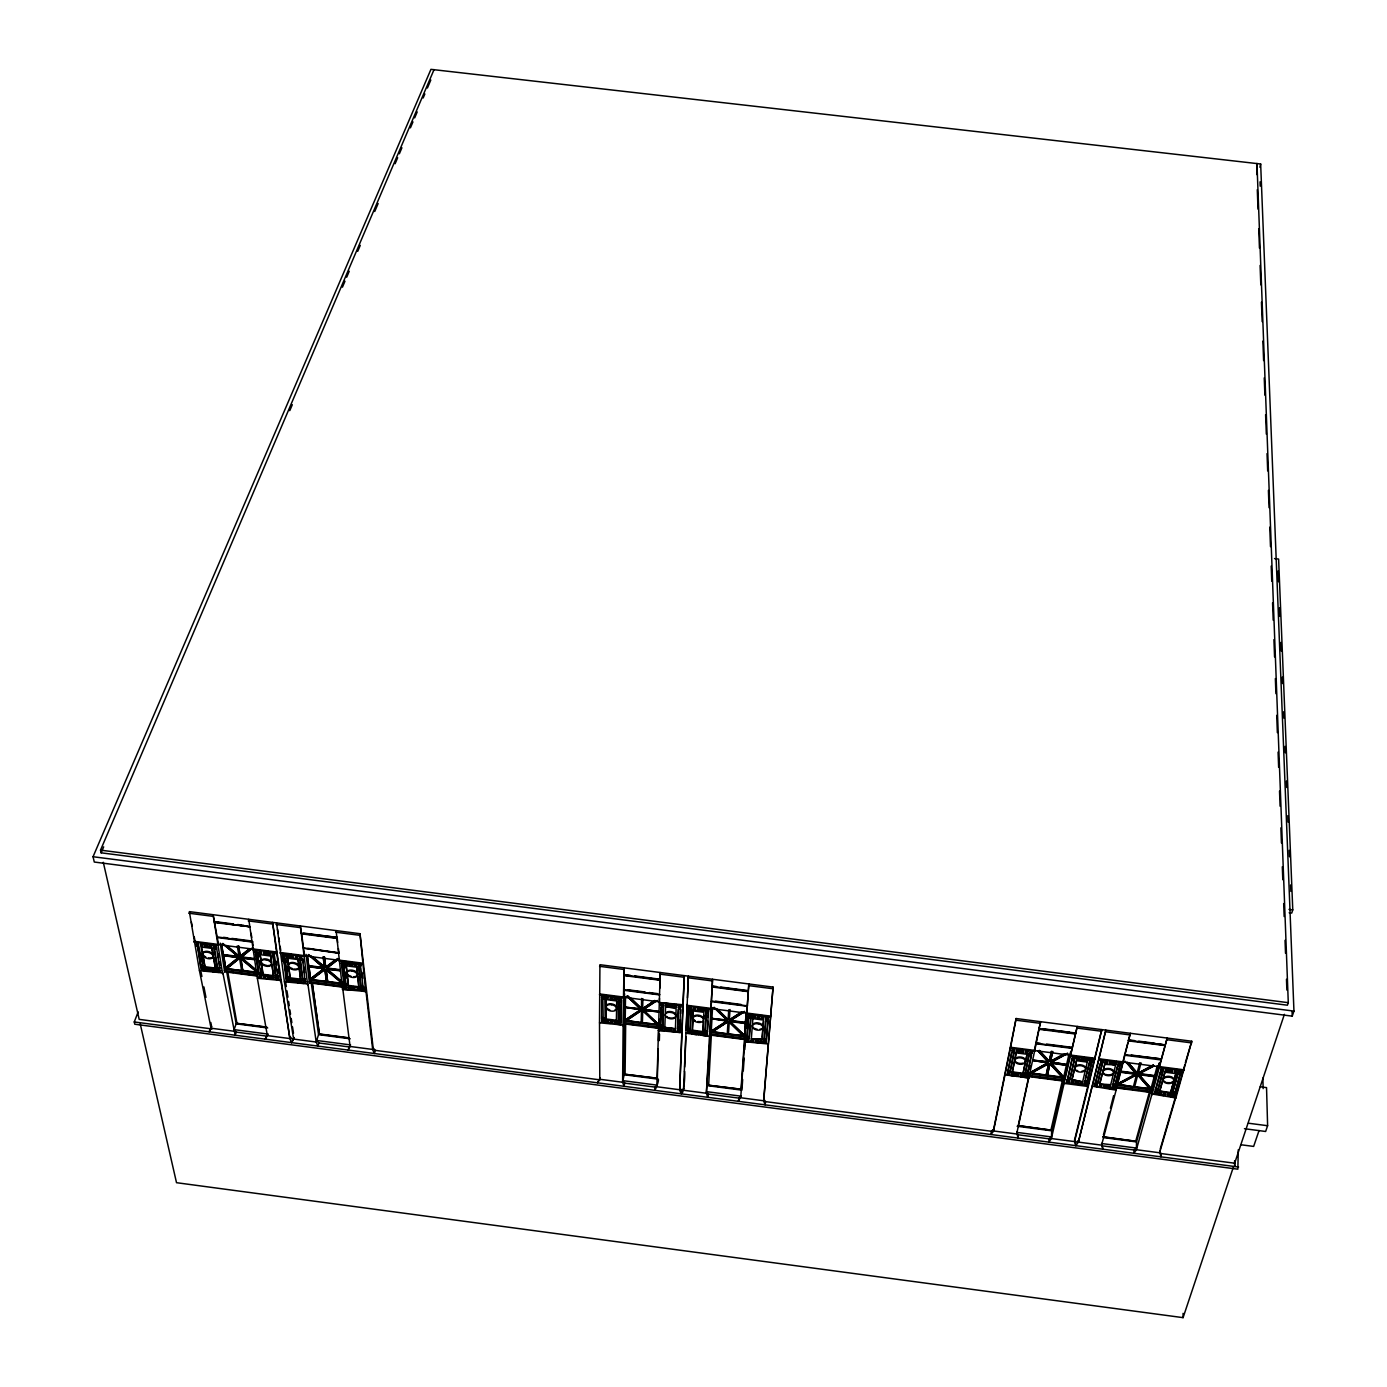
<?xml version="1.0" encoding="UTF-8"?>
<svg xmlns="http://www.w3.org/2000/svg" width="1387" height="1387" viewBox="0 0 1387 1387"><rect width="100%" height="100%" fill="white"/><g stroke="black" fill="none" stroke-linecap="round" stroke-linejoin="round"><path stroke-width="1.5" d="M603.813 1022.08L603.813 1020.78L601.663 1020.503L601.663 1021.803L603.813 1022.08L604.16 1020.468L602.01 1020.191L601.663 1021.803M601.663 1019.202L601.993 997.409L601.629 999.021L601.663 1019.202L603.813 1019.48L604.16 997.686M603.813 996.646L601.629 996.351L601.629 997.686L603.813 997.964L604.16 995.034M605.963 1021.057L608.113 1021.335L608.113 1022.635L605.963 1022.358L606.154 1008.488M605.998 998.259L605.998 996.924L608.165 997.201L608.165 998.536L605.998 998.259L606.344 996.646L608.512 996.924M606.154 1006.39L606.171 998.779M1101.607 1143.512L1102.89 1149.199L1101.607 1143.512L1136.404 1148.072L1133.872 1149.979L1134.029 1153.1L1136.386 1149.719L1151.99 1093.979L1175.899 1097.932L1191.762 1041.238L1016.116 1018.526L993.196 1131.515L765.589 1101.625L763.873 1099.163L773.062 987.093L599.93 964.711L599.513 1022.808L623.144 1025.062L622.607 1082.259L623.994 1086.108L624.809 1083.143L622.919 1080.664L657.143 1085.154L655.184 1087.131C653.156 1095.782 659.432 1081.062 658.288 1079.19L624.133 1074.717L624.687 1021.005L624.202 1023.398L638.644 1025.27M1185.365 1062.685L1191.762 1041.238M1174.806 1093.858L1180.545 1072.55L1174.806 1093.858L1172.604 1093.563L1178.326 1072.255L1172.622 1091.898L1174.824 1092.193M1180.909 1072.914L1180.926 1071.249L1178.69 1070.972L1178.69 1072.636L1180.909 1072.914L1181.291 1071.631L1179.071 1071.336L1178.69 1072.636M140.191 1023.727L176.513 1182.695L1183.076 1317.65L1183.076 1313.35M610.263 1022.912L610.28 1021.63L612.43 1021.907L612.43 1023.207L610.263 1022.912L610.609 1021.317M612.534 999.108L612.881 996.161L612.534 999.108L610.349 998.813L610.696 995.883M1175.899 1097.932L1169.917 1096.319M1170.42 1093.285L1176.107 1072.81L1170.42 1093.285L1159.636 1091.049L1165.201 1071.388L1170.663 1072.099M1176.471 1072.342L1176.471 1070.677L1174.46 1070.417L1174.46 1072.082L1176.471 1072.342L1176.852 1069.377M1179.071 1071.336L1179.071 1069.672L1178.69 1070.972M614.58 1023.485L614.58 1022.184L616.539 1022.444L616.539 1023.727L614.58 1023.485L614.909 1021.872L616.868 1022.132L616.539 1023.727M614.701 999.386L614.718 998.051L616.695 998.311L616.678 999.646L614.701 999.386L615.048 997.773M616.556 1021.144L616.678 1000.963L605.998 999.576L605.963 1019.757L616.556 1021.144L616.851 1000.166M1170.004 1071.51L1170.385 1070.209L1172.604 1070.504L1172.223 1071.787L1170.004 1071.51L1170.021 1069.845M1171.876 1096.094L1172.258 1093.164L1171.876 1096.094L1174.078 1096.371L1174.442 1095.123L1172.24 1094.828M1172.223 1071.787L1172.24 1070.123M1174.078 1096.371L1174.078 1094.724L1171.894 1094.43M618.689 1022.722L620.856 1022.999L620.839 1024.299L618.689 1024.022L619.174 1001.657M618.862 999.923L618.879 998.605L621.064 998.883L621.047 1000.218L618.862 999.923L619.209 998.311L621.376 998.605L621.047 1000.218M618.689 1024.022L619.035 1021.109M1163.312 1093.32L1163.294 1094.967L1165.496 1095.262L1165.513 1093.597M1167.785 1071.215L1168.166 1068.25L1167.785 1071.215L1165.565 1070.92L1165.947 1067.973M1151.973 1094.811L1167.178 1038.065L1159.168 1066.742L1122.863 1062.026M1167.681 1095.539L1167.698 1093.892L1169.692 1094.152L1169.674 1095.799L1167.681 1095.539L1168.045 1094.291L1170.056 1094.551L1169.674 1095.799M620.856 1021.699L621.376 999.923L620.856 1021.699L618.706 1021.421L618.862 1001.258L621.029 1001.535M622.988 1025.877L624.029 967.831L623.959 974.957L660.004 979.621M1161.127 1070.348L1161.144 1068.683L1163.364 1068.978L1163.346 1070.643L1161.127 1070.348L1161.491 1069.048L1163.71 1069.342L1163.346 1070.643M1161.231 1058.94L1124.805 1054.623M1161.11 1094.69L1161.474 1091.76L1161.11 1094.69L1158.908 1094.395L1158.925 1092.748L1161.127 1093.025M1160.919 1153.533L1160.902 1156.827L1159.619 1151.123L1160.919 1153.533L1234.655 1163.208L1284.397 1014.33M1159.619 1091.881L1165.201 1071.388M659.501 998.38L659.414 1001.865L623.734 997.236L623.89 989.26M630.409 975.373L624.046 974.541L623.803 989.659L659.675 994.496M623.873 1023.814L623.89 1022.635L659.05 1027.23L659.016 1028.391L623.873 1023.814L624.497 993.629L623.734 997.236M624.202 1023.398L624.202 1022.219M640.69 1009.927L625.208 1020L625.416 1007.534L640.777 1009.528L627.34 1007.777M627.08 995.987L640.707 1009.181L625.346 1007.187L625.537 996.594M625.086 1074.284L657.386 1078.288L625.086 1074.284L625.676 1023.571M1154.539 1092.176L1154.521 1093.823L1156.723 1094.118L1156.741 1092.453M1156.723 1094.118L1157.087 1091.188M1160.226 1071.943L1155.232 1091.309L1157.434 1091.586L1162.445 1072.238M1159.168 1066.742L1159.203 1062.997L1151.383 1092.54L1115.633 1087.876M1158.908 1094.395L1159.289 1091.482M1151.383 1092.54L1151.418 1090.893L1151.089 1092.037L1142.697 1090.945M1149.91 1088.916L1137.756 1074.925L1134.635 1086.923L1149.91 1088.916L1137.756 1074.925M1138.9 1073.521L1138.71 1074.665L1151.054 1088.466L1140.079 1075.775M1151.089 1092.037L1151.123 1089.558L1136.525 1141.917L1136.386 1149.719L1159.601 1152.77L1175.899 1097.1M1153.291 1065.268L1138.38 1073.053L1153.291 1064.852M641.193 1022.67L641.487 1010.412L626.178 1020.711L641.193 1022.67L626.265 1020.312M627.964 995.883L641.453 1008.47L641.626 998.467M642.406 1022.826L642.718 1010.568L657.507 1024.386L642.406 1022.826L657.507 1024.386M654.681 1000.825L642.684 1008.626L642.875 998.623M1133.387 1086.767L1118.13 1084.357L1133.387 1086.767L1136.508 1074.769L1118.13 1084.357M1134.635 1086.923L1149.91 1088.5M1117.281 1084.062L1120.367 1071.856L1135.988 1073.902L1117.281 1084.062L1135.97 1074.301L1127.839 1063.846M1136.508 1074.769L1118.113 1084.773M1102.908 1136.959L1135.71 1141.258L1102.908 1136.716M1127.544 1062.199L1137.115 1072.897L1128.931 1063.326M1094.672 1058.368L1074.578 1139.958L1075.844 1145.662L1078.375 1142.108L1092.28 1086.194L1116.119 1090.13L1130.37 1033.298L1128.394 1040.441L1134.514 1041.238M1125.048 1061.159L1136.178 1073.573L1120.54 1071.544L1124.805 1054.207M1120.384 1065.06L1120.419 1063.396L1118.199 1063.118L1118.165 1064.765L1120.384 1065.06L1120.713 1063.76L1118.494 1063.482L1118.165 1064.765M1114.264 1088.587L1114.298 1086.923L1112.114 1086.645L1112.079 1088.292L1114.264 1088.587L1114.593 1087.321L1112.391 1087.027L1112.079 1088.292M1114.957 1084.391L1112.773 1084.114L1112.721 1085.761L1114.923 1086.056L1119.569 1066.655M1115.633 1064.956L1104.745 1064.366L1099.77 1084.079L1110.536 1085.484L1115.633 1064.956L1112.01 1064.47M1115.946 1064.488L1116.327 1061.523L1115.946 1064.488L1113.934 1064.228L1114.316 1061.263L1113.934 1064.228M1116.119 1090.13L1101.573 1145.142L1078.375 1142.108L1105.838 1030.125L1092.245 1087.027M1115.98 1085.085L1115.946 1086.732L1151.713 1091.396M645.232 977.904L660.073 979.829L660.195 972.512L656.831 1086.749L679.682 1089.749C683.774 1104.624 685.49 1070.14 684.485 1071.353M657.351 1078.514L658.149 1049.127M658.426 1040.493L658.773 1026.033M659.779 988.272L660.091 979.222L634.639 975.928M659.05 1027.23L659.536 1019.306M659.345 1040.579L659.536 1034.147M660.42 1029.449L660.767 1026.553L660.42 1029.449L662.57 1029.726L662.917 1026.831L662.882 1028.131L660.732 1027.854M660.489 1026.865L661.062 1006.737L663.229 1007.014L662.657 1027.143L660.489 1026.865L661.304 1007.135M661.096 1005.402L661.131 1004.084L663.315 1004.361L663.281 1005.696L661.096 1005.402L661.408 1003.789L663.593 1004.084M1107.884 1087.755L1108.265 1084.825L1107.884 1087.755L1109.877 1088.015L1110.259 1085.085M1109.877 1088.015L1110.554 1084.651L1099.77 1084.079M1111.715 1063.933L1111.767 1062.269L1109.548 1061.991L1109.496 1063.638L1111.715 1063.933L1112.097 1060.968M662.57 1029.726L662.605 1028.443L660.455 1028.166M662.657 1027.143L663.541 1005.402M1105.699 1087.477L1105.751 1085.813L1103.567 1085.536L1103.515 1087.183L1105.699 1087.477L1106.08 1084.547M1105.11 1061.402L1105.058 1063.066L1107.277 1063.361L1107.329 1061.696M664.737 1030.021L664.772 1028.721L666.922 1028.998L666.887 1030.298L664.737 1030.021L665.032 1028.408L667.199 1028.686L666.887 1030.298M664.806 1027.42L675.417 1028.807L664.806 1027.42L665.569 1006.494L669.852 1007.049M665.465 1005.974L665.5 1004.656L667.684 1004.934L667.632 1006.268L665.465 1005.974L665.812 1003.044L665.777 1004.361L667.945 1004.639L667.632 1006.268M1101.313 1086.905L1101.642 1085.64L1099.458 1085.345L1099.128 1086.61L1101.313 1086.905L1101.365 1085.241M1099.874 1064.106L1095.383 1083.507L1097.585 1083.784L1103.22 1059.824L1102.856 1062.789L1100.637 1062.494L1100.689 1060.83L1102.908 1061.124M1102.925 1071.804L1104.745 1064.366M669.054 1030.576L669.089 1029.275L671.239 1029.57L671.204 1030.853L669.054 1030.576L669.401 1027.68M669.817 1006.546L669.869 1005.211L672.054 1005.506L672.001 1006.823L669.817 1006.546L670.129 1004.934L672.314 1005.211L672.001 1006.823M1096.944 1086.333L1097.308 1083.403L1096.944 1086.333L1094.759 1086.038L1094.811 1084.391L1096.996 1084.669M1097.585 1083.784L1102.578 1062.425M1068.423 1083.091L1064.418 1083.403L1088.275 1086.506L1101.763 1029.605L1095.089 1056.669M1100.637 1062.494L1101.001 1059.529M671.204 1030.853L671.551 1027.958L671.239 1029.57M673.354 1031.148L673.406 1029.847L675.365 1030.108L675.33 1031.391L673.354 1031.148L673.666 1029.535M674.186 1007.118L674.238 1005.783L676.215 1006.043L676.18 1007.361L674.186 1007.118L674.533 1004.171M1092.176 1061.402L1092.557 1058.437L1092.176 1061.402L1089.957 1061.107L1090.026 1059.443L1092.228 1059.737M1094.759 1086.038L1095.123 1083.126M675.417 1028.807L676.128 1008.696L665.569 1006.494M1087.009 1082.415L1091.916 1061.038L1087.009 1082.415L1084.825 1082.137L1084.894 1080.473L1087.079 1080.768M1087.737 1060.812L1087.807 1059.165L1085.796 1058.905L1085.726 1060.552L1087.737 1060.812L1088.067 1059.529L1086.038 1059.252L1085.726 1060.552M1088.275 1086.506L1074.526 1141.588L1051.363 1138.554L1048.849 1142.108L1049.005 1138.831L1051.433 1136.924L1016.74 1132.364L1018.006 1138.051L1018.197 1134.791L1016.74 1132.364M1089.957 1061.107L1090.338 1058.142M677.48 1031.685L677.532 1030.385L679.682 1030.662L679.63 1031.963L677.48 1031.685L677.775 1030.073L679.942 1030.35L679.63 1031.963M677.567 1029.085L678.312 1008.973L680.497 1009.251L679.734 1029.362L677.567 1029.085L678.538 1009.372M678.364 1007.656L678.399 1006.321L680.584 1006.615L680.549 1007.933L678.364 1007.656L678.659 1006.043M679.734 1029.362L680.341 1019.705M680.566 1013.672L680.722 1009.649M1082.016 1084.391L1082.085 1082.727L1080.092 1082.467L1080.022 1084.131L1082.016 1084.391L1082.328 1083.108L1080.334 1082.848L1080.022 1084.131M1082.64 1081.843L1071.908 1079.623L1082.64 1081.843L1087.46 1061.28M1083.507 1060.275L1083.888 1057.31L1083.507 1060.275L1081.305 1059.98L1081.669 1057.033L1081.305 1059.98M1084.201 1084.669L1084.513 1083.403L1086.697 1083.68L1086.385 1084.946L1084.201 1084.669L1084.582 1081.756M1086.385 1084.946L1086.767 1082.033M682.82 1005.575L679.682 1089.749L684.346 975.633L682.82 1005.575L658.981 1002.472L682.976 1004.76M1077.838 1083.836L1078.202 1080.924L1077.907 1082.189L1075.723 1081.895L1075.653 1083.559L1077.838 1083.836L1078.15 1082.571L1075.948 1082.293L1075.653 1083.559M1079.086 1059.703L1079.155 1058.038L1076.936 1057.744L1076.867 1059.408L1079.086 1059.703L1079.398 1058.402L1077.179 1058.108L1076.867 1059.408M1075.844 1145.662L1074.578 1139.958M687.484 997.79L688.368 976.153L683.496 1090.251L706.364 1093.251L707.873 1097.325L708.428 1094.118L706.642 1091.656L740.97 1096.163L738.387 1101.33L738.907 1098.123L740.97 1096.163M684.675 1067.019L685.906 1036.73M686.166 1030.246L687.224 1004.275M1073.469 1083.264L1073.538 1081.617L1071.336 1081.34L1071.267 1082.987L1073.469 1083.264L1073.833 1080.352M1039.071 1028.27L1035.846 1043.284L1072.272 1047.809L1075.653 1033.003L1039.054 1028.669L1040.562 1021.682L1034.598 1051.242L1010.464 1048.104L993.525 1130.96L991.046 1134.514L991.272 1131.255L993.647 1129.33L993.525 1130.96L1016.654 1133.994L1028.721 1077.924L1004.916 1074.821M1072.515 1057.171L1072.827 1055.871L1072.446 1058.836L1074.665 1059.113L1074.734 1057.466L1072.515 1057.171L1067.505 1079.866L1069.689 1080.161L1074.353 1060.414L1072.134 1060.136M1047.133 1078.497L1063.881 1080.681L1064.002 1078.202L1051.727 1130.804L1051.363 1138.554L1077.266 1026.432L1075.636 1033.419M1075.948 1082.293L1076.017 1080.629L1075.723 1081.895M687.883 1033.038L687.935 1031.737L690.102 1032.015L690.032 1033.315L687.883 1033.038L688.177 1031.425L690.327 1031.703L690.032 1033.315M687.987 1030.437L688.819 1010.343L691.003 1010.62L690.154 1030.732L687.987 1030.437L689.044 1010.742M688.888 1009.025L688.94 1007.69L691.125 1007.985L691.073 1009.303L688.888 1009.025L689.183 1007.395M690.154 1030.732L691.211 1011.019M1069.082 1082.692L1069.152 1081.045L1066.967 1080.768L1067.262 1079.502L1066.898 1082.415L1069.082 1082.692L1069.394 1081.427L1067.192 1081.149L1066.898 1082.415M1069.689 1080.161L1074.422 1058.766M1040.25 1043.249L1035.968 1042.695L1034.355 1050.531L1070.539 1055.23L1072.29 1047.393L1046.648 1044.082M692.2 1033.592L692.546 1030.697L692.2 1033.592L694.35 1033.87L694.714 1030.974L694.35 1033.87M693.188 1010.915L703.92 1012.302L702.932 1032.396L692.304 1031.009L693.344 1010.1L693.084 1015.787M693.257 1009.58L693.309 1008.262L695.494 1008.54L695.442 1009.875L693.257 1009.58L693.552 1007.968L695.737 1008.262M692.304 1031.009L692.911 1019.774M1050.878 1062.841L1063.708 1077.092L1052.317 1064.366M1028.53 1074.89L1028.443 1076.52L1064.072 1081.167L1064.158 1079.519L1063.881 1080.681M1064.072 1081.167L1070.695 1051.519M1052.837 1063.083L1066.447 1065.268L1050.861 1063.24M1067.591 1053.149L1051.051 1062.095L1066.62 1064.54L1052.993 1062.355M1067.505 1079.866L1072.203 1058.472M696.517 1034.165L696.569 1032.864L698.736 1033.142L698.667 1034.442L696.517 1034.165L696.811 1032.552M697.626 1010.152L697.973 1007.222L697.626 1010.152L699.811 1010.429L700.088 1008.817L697.904 1008.54M1049.543 1065.459L1047.341 1075.549L1062.581 1077.543L1051.381 1065.025M699.811 1010.429L699.863 1009.112L697.678 1008.834M700.834 1034.719L700.903 1033.419L702.862 1033.679L702.793 1034.979L700.834 1034.719L701.128 1033.107L703.088 1033.367L702.793 1034.979M701.995 1010.724L702.047 1009.407L704.041 1009.649L703.972 1010.984L701.995 1010.724L702.273 1009.112L704.267 1009.355L703.972 1010.984M703.088 1033.367L703.14 1032.067M702.862 1033.679L703.573 1021.161M703.677 1019.081L703.868 1015.284M1050.895 1130.128L1018.214 1125.603L1050.895 1130.128L1062.407 1080.473M704.96 1035.257L705.029 1033.956L707.179 1034.251L707.11 1035.534L704.96 1035.257L705.307 1032.344L705.237 1033.644M705.081 1032.674L706.104 1012.579L708.272 1012.874L707.249 1032.951L705.081 1032.674L706.382 1010.967M708.272 1012.874L708.705 1008.609L708.341 1011.539L706.156 1011.262L706.52 1008.314M707.249 1032.951L708.046 1021.3M708.254 1017.278L708.566 1011.244M1046.11 1075.393L1048.728 1063.361L1030.905 1073.001L1046.11 1075.393L1048.728 1063.361M1048.139 1062.893L1032.587 1060.448L1048.139 1062.893L1030.021 1072.706L1048.173 1062.477M1048.329 1061.748L1032.726 1060.136L1048.312 1062.165L1038.222 1050.843M1039.279 1050.739L1049.213 1061.471L1051.433 1051.242M1047.341 1075.549L1049.976 1063.517M1064.921 1053.808L1050.462 1061.627L1052.698 1051.398M716.472 987.128L712.207 986.573L712.537 979.274L706.364 1093.251L710.508 1032.171L709.867 1035.014L745.114 1039.609L745.46 1036.835L710.213 1032.24L711.531 1007.031M711.444 1001.223L711.011 1008.557L746.778 1013.203L747.385 1005.263M712.138 986.989L748.287 991.67L747.333 1005.87L711.41 1001.015L712.242 985.966L716.49 986.521M709.867 1035.014L710.213 1032.24M710.144 1033.419L710.092 1034.581L745.287 1039.175L745.374 1037.996M711.254 1031.2L711.964 1018.769L727.36 1020.78L711.254 1031.2L727.36 1020.78M714.114 1007.274L727.343 1020.433L711.93 1018.439L712.537 1007.881M708.653 1085.241L741.039 1089.246L708.653 1085.241L711.375 1034.737M1024.681 1075.254L1024.577 1076.901L1026.761 1077.179L1026.865 1075.532M1025.114 1074.353L1029.431 1052.924L1025.114 1074.353L1027.316 1074.648L1031.217 1055.178M1028.443 1076.52L1028.773 1073.729L1064.418 1078.375M1031.824 1053.565L1032.101 1052.248L1029.882 1051.97L1029.605 1053.27L1031.824 1053.565L1031.911 1051.901M1022.496 1074.977L1020.503 1074.717L1020.416 1076.364L1022.392 1076.624L1022.756 1073.694M1022.392 1076.624L1025.166 1062.979M1025.392 1052.716L1025.496 1051.069L1027.507 1051.329L1027.767 1050.028L1027.403 1052.976L1025.392 1052.716L1025.669 1051.415L1027.68 1051.675M1025.548 1061.748L1027.178 1053.461M1027.403 1052.976L1027.507 1051.329M727.256 1033.87L728.036 1021.664L712.19 1031.911L727.256 1033.87L712.259 1031.512M716.507 1008.574L728.123 1019.74L728.73 1009.771M1018.769 1051.866L1019.133 1048.901L1018.769 1051.866L1016.55 1051.571L1016.931 1048.624L1016.55 1051.571M1016.151 1074.145L1016.047 1075.792L1018.231 1076.069L1018.318 1074.422M1020.971 1052.144L1021.248 1050.843L1023.45 1051.138L1023.19 1052.438L1020.971 1052.144L1021.075 1050.496M1020.416 1076.364L1020.78 1073.434M1023.19 1052.438L1023.277 1050.791M730.706 1023.207L743.536 1035.985L728.47 1034.026L729.267 1021.82M741.785 1012.129L729.354 1019.896L730.03 1009.528M1014.348 1051.294L1014.452 1049.63L1012.25 1049.352L1012.129 1050.999L1014.348 1051.294L1014.608 1049.976L1012.406 1049.699L1012.129 1050.999M1013.862 1075.497L1014.226 1072.584L1013.862 1075.497L1011.678 1075.22L1012.042 1072.307L1011.782 1073.573L1013.966 1073.85M1016.29 1052.872L1027.126 1054.293L1022.93 1074.075L1012.198 1072.671L1016.342 1052.057L1021.751 1052.75M1010.464 1048.104L1016.116 1018.526M1009.493 1074.942L1009.597 1073.295L1007.413 1073.001L1007.309 1074.648L1009.493 1074.942L1009.753 1073.659L1007.569 1073.382L1007.309 1074.648M1011.574 1052.629L1007.829 1072.099L1010.013 1072.394L1013.776 1052.924M1012.198 1072.671L1016.342 1052.057M744.559 1035.534L729.978 1021.525L744.559 1035.534L745.46 1023.138L733.896 1021.63M744.559 1011.366L730.03 1020.78L745.443 1022.791L746.154 1012.666M744.628 1035.135L745.46 1023.138M745.443 1022.791L746.223 1012.267M741.005 1089.488L744.663 1037.216M748.46 989.278L748.841 983.972L740.71 1097.758L763.613 1100.775L765.104 1104.832L765.589 1101.625M745.114 1039.609L745.2 1038.447L709.919 1033.852M746.05 1028.443L746.934 1015.856M742.669 1079.485L741.924 1090.165L707.682 1085.674M743.276 1070.937L744.178 1058.125M744.784 1049.578L745.53 1038.898M746.899 1039.418L749.067 1039.695L748.98 1040.996L746.813 1040.718L748.685 1016.463M748.512 1016.758L748.616 1015.44L750.8 1015.735L750.714 1017.052L748.512 1016.758L748.876 1013.828M747.16 1037.805L746.813 1040.718M750.61 1018.37L748.425 1018.075L747.004 1038.135L749.171 1038.412L751.06 1014.105L750.8 1015.735M749.171 1038.412L750.87 1016.74M751.147 1041.273L751.234 1039.99L753.401 1040.267L753.297 1041.55L751.147 1041.273L751.39 1039.661L753.557 1039.938L753.297 1041.55M751.338 1038.69L762.087 1039.262L751.338 1038.69L752.933 1017.833M752.898 1017.33L752.985 1016.012L755.187 1016.29L755.083 1017.625L752.898 1017.33L753.158 1015.717M755.464 1041.845L755.568 1040.545L757.735 1040.839L757.631 1042.122L755.464 1041.845L755.828 1038.932L755.724 1040.215L757.891 1040.493L757.631 1042.122M757.267 1017.902L757.371 1016.584L759.573 1016.862L759.469 1018.179L757.267 1017.902L757.527 1016.272L759.712 1016.567M757.891 1040.493L757.978 1039.21L757.735 1040.839M759.799 1042.4L759.903 1041.117L761.862 1041.377L761.758 1042.66L759.799 1042.4L760.041 1040.787M761.654 1018.474L762.018 1015.527L761.654 1018.474L763.648 1018.734L763.752 1017.417L761.758 1017.156M761.966 1040.077L763.543 1020.052L752.794 1018.647M762.261 1037.199L762.902 1028.877M763.075 1026.796L763.526 1021.127M763.925 1042.937L764.029 1041.654L766.196 1041.932L766.092 1043.215L763.925 1042.937L764.185 1041.325L766.335 1041.602L766.092 1043.215M764.133 1040.354L765.728 1020.329L767.913 1020.624L766.3 1040.649L764.133 1040.354L765.815 1020.711M765.832 1019.012L765.936 1017.694L768.138 1017.971L768.034 1019.306L765.832 1019.012L766.092 1017.382L768.277 1017.677L768.034 1019.306M766.3 1040.649L768.017 1020.988M773.062 987.093L763.613 1100.775L763.873 1099.163M1025.062 1061.905A5.427 3.207 5 0 0 1025.513 1061.142A5.427 3.207 5 0 0 1021.161 1057.952L1019.757 1057.813A5.427 3.207 5 0 0 1014.833 1060.136L1014.747 1060.968A5.427 3.207 5 0 0 1019.133 1064.141L1020.537 1064.28A5.427 3.207 5 0 0 1025.461 1061.957L1025.6 1060.292A5.427 3.207 5 0 0 1021.213 1057.119L1019.809 1056.981A5.427 3.207 5 0 0 1014.885 1059.321M1102.96 1071.596A5.461 3.207 3.7 0 1 1108.022 1069.29L1109.444 1069.412A5.461 3.207 3.7 0 1 1113.726 1072.584L1113.605 1073.417A5.461 3.207 3.7 0 1 1108.525 1075.723L1107.121 1075.584A5.461 3.207 3.7 0 1 1102.838 1072.428L1102.977 1070.764A5.461 3.207 3.7 0 1 1108.04 1068.458L1109.461 1068.579A5.461 3.207 3.7 0 1 1113.744 1071.752M768.277 1043.978L744.559 1041.724L748.98 1041.464M761.758 1042.66L762.018 1041.048M759.469 1018.179L759.816 1015.249M755.083 1017.625L755.343 1015.995M728.123 1019.74L718.015 1009.58M728.036 1021.664L712.19 1031.911M729.354 1019.896L741.854 1011.73M728.47 1034.026L743.605 1035.586M1171.408 1082.328A5.479 3.207 2.9 0 0 1173.853 1080.421A5.479 3.207 2.9 0 0 1169.796 1077.266L1168.357 1077.127A5.479 3.207 2.9 0 0 1163.19 1079.433L1163.052 1080.265A5.479 3.207 2.9 0 0 1167.265 1083.42L1168.686 1083.542A5.479 3.207 2.9 0 0 1173.853 1081.253L1174.009 1079.589A5.479 3.207 2.9 0 0 1169.796 1076.433L1168.374 1076.295A5.479 3.207 2.9 0 0 1163.208 1078.601M707.11 1035.534L707.405 1033.922M711.964 1018.769L727.291 1021.179M711.93 1018.439L727.412 1020.034M709.346 1036.297L685.819 1033.228M706.156 1011.262L706.451 1009.649L708.636 1009.927M698.667 1034.442L698.961 1032.83M681.208 1093.823L681.797 1090.615L683.791 1088.656M691.073 1009.303L691.367 1007.69M679.682 1030.662L679.994 1029.05M681.901 1032.726L658.218 1030.472L664.789 1030.489M675.33 1031.391L675.625 1029.778M680.549 1007.933L680.844 1006.321M676.18 1007.361L676.527 1004.431L676.475 1005.748L674.498 1005.488M667.684 1004.934L667.997 1003.321M663.281 1005.696L663.627 1002.749M659.016 1028.391L659.328 1026.796L659.293 1027.975L653.104 1027.16M641.453 1008.47L631.05 998.276M641.487 1010.412L626.178 1020.711M642.684 1008.626L654.768 1000.426M642.718 1010.568L657.421 1024.785M643.377 1010.273L658.825 1011.869L643.377 1010.273L658.426 1024.317L643.447 1009.875M643.464 1009.129L658.756 1011.522L643.395 1009.528L655.687 1001.189M624.133 1074.717L622.607 1082.259L599.791 1079.259L597.572 1082.831L600.138 1077.682M1007.829 1072.099L1011.869 1052.3L1014.07 1052.594L1010.013 1072.394M625.208 1020L640.777 1009.528M625.346 1007.187L640.794 1008.782M1016.047 1075.792L1016.307 1074.509L1018.491 1074.804L1018.231 1076.069M621.064 998.883L621.393 997.27M616.539 1022.444L616.886 1020.832M616.678 999.646L617.024 998.033M612.43 1023.207L612.759 1021.595M610.349 998.813L610.696 997.218L612.863 997.496M605.963 1022.358L606.31 1020.763L608.46 1021.04M1024.577 1076.901L1024.854 1075.636L1027.039 1075.913L1026.761 1077.179M1027.316 1074.648L1031.547 1054.866L1029.327 1054.571M603.813 1019.48L604.16 1017.885L602.01 1017.59M1029.674 1069.585L1030.558 1065.459M1018.197 1125.845L1028.859 1076.104M1028.669 1078.739L1034.893 1049.734M601.629 997.686L601.975 994.756L601.993 996.074L604.16 996.369L603.813 997.964M599.513 1022.808L599.791 1079.259M1049.213 1061.471L1051.415 1051.641M1050.462 1061.627L1052.664 1051.814M1259.916 167.255L1260.662 163.995L430.941 69.35L93.05 856.733L94.281 862.038L1292.251 1016.151L1293.95 1011.106L1260.662 163.995M1063.708 1077.092L1066.464 1064.852M1066.62 1064.54L1068.961 1054.155M1074.665 1059.113L1074.96 1057.813L1072.758 1057.535M1071.908 1079.623L1074.336 1069.377M1076.607 1059.876L1074.925 1067.123A5.444 3.207 4.1 0 1 1079.936 1064.8L1081.357 1064.939A5.444 3.207 4.1 0 1 1085.674 1068.111M1071.267 1082.987L1071.579 1081.721L1073.763 1081.999M1071.874 1080.438L1076.572 1060.708L1087.425 1062.113M1085.362 1078.497L1089.211 1062.719M1084.825 1082.137L1089.645 1062.407L1091.864 1062.685M1095.383 1083.507L1100.307 1063.794L1102.526 1064.072M1099.787 1083.247L1102.37 1073.018M1105.058 1063.066L1105.387 1061.766L1107.606 1062.061L1107.277 1063.361M1103.515 1087.183L1103.827 1085.917L1106.028 1086.194M1109.496 1063.638L1109.825 1062.355L1112.045 1062.633M1113.276 1082.137L1117.367 1066.378M1112.721 1085.761L1117.835 1066.066L1120.037 1066.36L1114.923 1086.056M1103.445 1134.895L1109.34 1112.062M1110.398 1108.196L1113.622 1095.626M1124.649 1054.813L1127.874 1042.833M1137.115 1072.897L1139.767 1062.702M1138.38 1073.053L1141.016 1062.858M1135.71 1141.258L1149.979 1089.991M1151.054 1088.466L1154.348 1076.277L1138.71 1074.249M1157.313 1065.615L1154.539 1075.965L1138.9 1073.937L1154.071 1066.031M1154.521 1093.823L1154.886 1092.575L1157.07 1092.852M1155.232 1091.309L1160.763 1071.648L1162.982 1071.926L1157.434 1091.586M1163.294 1094.967L1163.658 1093.719L1165.86 1093.996L1165.496 1095.262M1174.46 1072.082L1174.824 1070.781L1176.852 1071.041M1160.226 1149.095L1183.388 1069.88M1183.874 1068.181L1184.862 1064.8M267.864 1034.061L265.316 1039.175L267.864 1034.061L234.108 1029.622L236.397 1032.136L235.114 1035.031L222.891 972.911L199.451 970.675L189.343 911.623L359.996 933.694L373.138 1047.878L375.288 1050.375L374.351 1053.513L372.67 1049.439L365.995 991.566L361.764 991.011M373.138 1047.878L372.67 1049.439L350.079 1046.474L347.998 1050.046L350.547 1044.914L316.687 1040.475L318.889 1042.972L348.952 1046.925M363.463 990.769L363.81 987.873L363.463 990.769L361.331 990.491L361.66 987.596L361.331 990.491M336.122 930.608L342.502 989.33L365.995 991.566M359.198 990.214L359.684 988.636L357.742 988.376L357.257 989.954L359.198 990.214L359.042 988.896L357.1 988.636L357.257 989.954M361.522 986.278L363.654 986.556L363.169 988.133L361.019 987.856L359.354 967.918M360.637 966.392L360.481 965.04L358.314 964.763L358.47 966.115L360.637 966.392L361.123 964.815M365.752 992.346L359.996 933.694M347.079 972.703L346.126 965.005L348.397 986.209L358.886 987.579L357.881 976.205M356.303 965.82L356.65 962.907L356.303 965.82L354.344 965.577L354.691 962.647L354.344 965.577M358.886 987.579L356.719 966.375L357.621 974.073M350.703 987.804L351.188 986.226L350.859 989.122L348.726 988.844L348.57 987.527L350.703 987.804L350.859 989.122M358.47 966.115L358.956 964.52M352.835 988.081L353.321 986.504L352.991 989.399L355.124 989.677L354.968 988.359L352.835 988.081L352.991 989.399M344.461 988.29L344.964 986.712L347.079 986.989L346.594 988.567L344.461 988.29L344.288 986.972L346.438 987.249L346.594 988.567M352.194 965.3L352.679 963.705L350.53 963.428L350.027 965.005L352.194 965.3L352.021 963.948L349.871 963.67L350.027 965.005M346.265 985.932L343.716 965.508L341.566 965.231L344.132 985.654L346.265 985.932L346.767 984.354L344.635 984.077L342.069 963.653M348.397 986.209L347.339 974.836M348.726 988.844L349.212 987.267L351.344 987.544M345.71 964.45L346.039 961.52L345.71 964.45L347.877 964.728L348.362 963.15M342.502 989.33L355.419 990.179M344.132 985.654L344.635 984.077M343.387 962.821L343.889 961.243L343.56 964.173L341.393 963.896L341.219 962.543L343.387 962.821L343.56 964.173M318.889 1042.972L317.9 1046.093L316.201 1042.036L307.897 983.99L284.422 981.753L276.533 922.892M343.716 965.508L344.219 963.93L344.739 968.022M311.139 982.221L318.542 1034.633L316.201 1042.036L293.628 1039.071L291.599 1042.643L289.883 1038.568L280.815 980.47L276.602 979.916M341.393 963.896L341.895 962.318L344.063 962.595M349.195 1038.1L319.409 1034.199L312.266 982.759M327.644 981.84L326.153 969.426L327.644 981.84L342.485 983.764L326.032 969.808M339.052 952.314L339 953.32L303.51 948.119L339.121 952.938L307.81 948.275M1274.549 558.58L1278.606 559.065L1292.771 909.872L1291.73 913.079L1289.182 912.767M339.85 970.068L326.552 968.334L338.619 958.85M341.861 982.013L326.638 969.097L340.075 970.432M303.614 933.087L337.162 937.421L301.378 933.208L300.355 925.979L307.637 984.787M337.63 942.519L337.162 937.421M326.43 981.684L324.939 969.27L326.43 981.684L311.59 979.742L326.552 981.285M307.238 955.695L308.694 966.028L323.899 968.005L308.607 954.533M323.986 968.75L308.937 966.392L310.532 979.014L323.986 968.75L308.798 966.774M310.861 955.712L324.506 967.276L323.275 956.735M337.457 958.486L325.72 967.432L324.489 956.891M280.555 981.25L272.563 922.39L289.883 1038.568L267.344 1035.621L257.358 978.234L280.815 980.47M344.149 987.371L309.388 982.846L306.094 954.412M309.388 982.846L309.908 981.285L310.081 982.481M310.532 979.014L308.937 966.392M291.599 1042.643L294.148 1037.511L293.628 1039.071L284.422 981.753M303.32 978.702L305.452 978.979L304.932 980.557L302.799 980.28L300.355 958.244M303.181 982.915L303.701 981.337L305.834 981.615L305.313 983.192L303.181 982.915L302.99 981.597L305.123 981.875L305.313 983.192M308.694 966.028L307.359 955.296M296.991 982.1L297.511 980.54L295.379 980.262L294.859 981.823L296.991 982.1L297.321 979.222M299.124 982.377L299.453 979.499L299.124 982.377L301.066 982.637L301.378 979.742L301.066 982.637M288.548 965.092L287.369 957.377L290.212 978.633L300.667 980.002L299.072 966.462M299.644 958.469L299.436 957.117L301.603 957.394L301.794 958.746L299.644 958.469L300.164 956.891M292.726 981.545L292.536 980.228L290.403 979.95L290.611 981.268L292.726 981.545L293.264 979.985M304.932 980.557L302.505 958.521L303.094 962.613M1183.076 1317.65L1233.268 1167.403M1256.726 174.554L1256.969 163.441L1288.28 1002.68L1287.431 1005.211L101.13 852.814L100.523 850.144L434.062 69.575M288.08 978.355L288.6 976.795L286.468 976.517L283.347 956.024L285.947 978.078L288.08 978.355L284.959 957.88L282.809 957.602M288.479 980.99L288.808 978.112L288.479 980.99L286.346 980.713L286.676 977.835M295.518 957.932L295.327 956.579L297.286 956.839L297.477 958.192L295.518 957.932L296.055 956.354L298.014 956.614M290.212 978.633L288.86 967.224M300.667 980.002L297.945 958.746L298.794 964.537M290.611 981.268L291.131 979.707M291.01 956.024L291.547 954.447L291.218 957.377L293.368 957.654L293.177 956.302L291.01 956.024L291.218 957.377M285.947 978.078L286.468 976.517M303.51 948.119L301.516 932.81M286.346 980.713L286.866 979.153L288.999 979.43M1238.262 1149.771L1237.863 1169.189L134.782 1024.23L134.262 1021.959L138.163 1011.903M289.398 954.169L289.068 957.099L286.901 956.822L287.438 955.244L289.588 955.522M285.289 954.967L284.751 956.527L282.601 956.25L283.139 954.689M275.666 976.743L272.979 954.689L275.666 976.743L277.799 977.02L278.336 975.442L276.204 975.165M275.892 978.06L276.412 976.5L276.1 979.378L278.215 979.655L278.007 978.338L275.892 978.06L276.1 979.378M1259.067 1130.509L1253.64 1146.425L1240.862 1144.743M269.91 978.581L270.448 977.003L268.315 976.725L268.107 975.408L267.778 978.303L269.91 978.581L269.685 977.263L267.552 976.985M272.025 978.858L271.817 977.54L273.759 977.783L273.967 979.101L272.025 978.858L272.563 977.28L274.505 977.54M261.259 961.555L259.993 953.823L263.079 975.096L273.551 976.465L272.129 965.04M263.513 977.748L263.305 976.431L265.437 976.708L265.645 978.026L263.513 977.748L264.067 976.171L266.183 976.448M274.383 955.192L274.158 953.84L272.008 953.562L272.216 954.915L274.383 955.192L274.921 953.615M267.778 978.303L268.315 976.725M1260.246 1086.784L1266.539 1087.616L1267.614 1125.724L1265.637 1131.48L1244.451 1128.706M259.265 977.194L259.04 975.876L261.172 976.153L261.397 977.471L259.265 977.194L259.802 975.616L261.935 975.893M270.066 954.62L270.396 951.707L270.066 954.62L268.107 954.377L268.437 951.447M260.964 974.818L257.566 954.325L255.416 954.048L258.832 974.541L260.964 974.818L260.825 969.149M268.107 954.377L268.662 952.8L270.621 953.06M263.079 975.096L261.623 963.688M273.551 976.465L270.552 955.192L271.557 962.266A5.409 3.103 16.3 0 0 266.356 959.024L265.004 958.902A5.409 3.103 16.3 0 0 261.259 961.33M263.807 953.823L264.362 952.245L266.512 952.522L265.957 954.1L263.807 953.823L263.582 952.47L265.749 952.748L265.957 954.1M258.832 974.541L256.318 954.533M259.282 951.898L259.837 950.338L259.508 953.25L261.658 953.528L261.432 952.193L259.282 951.898L259.508 953.25M226.601 971.212L236.137 1023.831L233.553 1031.182L211.067 1028.218L209.073 1031.789L211.622 1026.675L210.807 1022.496M266.668 1027.282L236.969 1023.381L266.755 1027.056M255.208 952.696L254.983 951.343L257.132 951.621L257.358 952.973L255.208 952.696L255.745 951.118M241.563 970.623L226.757 968.698L241.563 970.623L239.604 958.174L226.896 968.317M252.451 941.496L253.145 945.657M242.76 970.779L240.801 958.33L242.76 970.779L257.566 972.72L240.662 958.712M257.358 978.234L248.758 919.304M254.376 958.954L241.113 957.238L252.711 947.702M256.872 970.952L241.251 958.001L254.636 959.336M211.622 1026.675L211.067 1028.218L199.451 970.675M221.435 944.547L223.324 954.932L238.46 956.891L222.787 943.403M238.599 957.654L223.602 955.296L225.682 967.97L238.599 957.654L223.446 955.678M226.584 945.865L239.049 956.18L226.74 945.466M222.596 973.691L213.095 914.692L214.43 921.956L250.215 926.776L214.534 922.58L214.569 921.557L233.38 923.985M239.604 958.174L226.757 968.698M249.92 948.604L240.263 956.337L238.633 945.743M257.219 976.049L224.59 971.802L220.221 943.108M225.682 967.97L223.602 955.296M224.59 971.802L225.162 970.241L225.37 971.437M216.545 947.356L219.753 969.461L217.62 969.184L214.396 947.078M223.324 954.932L221.573 944.166M218.123 971.819L218.678 970.259L220.81 970.536L220.238 972.096L218.123 971.819L217.863 970.501L219.996 970.779L220.238 972.096M211.691 969.704L209.558 969.426L209.818 970.744L211.934 971.021L212.263 968.143M211.934 971.021L212.506 969.461L210.391 969.184L209.818 970.744M213.806 969.981L214.378 968.421L214.066 971.299L215.991 971.541L215.748 970.224L213.806 969.981L214.066 971.299M215.505 968.906L211.674 948.361L201.132 946.992L205.068 967.537L215.505 968.906L213.737 957.151M207.686 970.467L207.443 969.149L205.311 968.872L205.571 970.189L207.686 970.467L208.258 968.906M201.323 969.634L201.895 968.074L204.028 968.351L203.438 969.912L201.323 969.634L201.652 966.756M203.438 969.912L203.768 967.034L204.028 968.351M205.068 967.537L203.248 955.799M252.694 941.721L217.152 936.918L218.574 944.634L253.734 949.211M213.563 947.286L213.321 945.934L215.47 946.211L215.713 947.564L213.563 947.286L214.153 945.726L216.285 946.003M205.571 970.189L206.143 968.629M205.172 946.194L205.501 943.281L205.172 946.194L207.322 946.471L207.651 943.559M200.82 966.999L197.422 944.876L200.82 966.999L202.935 967.276L198.982 946.714L196.833 946.437M209.472 946.749L209.212 945.397L211.171 945.657L211.413 947.009L209.472 946.749L210.044 945.188L212.003 945.449M200.872 945.639L200.612 944.287L202.762 944.564L203.022 945.917L200.872 945.639L201.462 944.079L203.612 944.356M101.13 852.814L103.678 846.833M289.762 410.656L292.31 404.692M342.433 287.178L344.982 281.214M346.681 277.227L349.229 271.245M357.725 251.324L360.273 245.36M374.733 211.5L378.131 203.525M395.122 163.701L397.67 157.719M399.369 153.749L401.918 147.768M410.413 127.847L412.962 121.883M414.661 117.895L417.21 111.914M423.156 97.974L424.855 93.987M427.404 88.022L430.802 80.047M225.821 967.589L238.737 957.255M240.402 955.938L248.446 949.506M241.113 957.238L252.573 948.084M1075.983 1142.385L1078.445 1140.461M310.671 978.633L324.125 968.369M325.841 967.051L334.232 960.654M313.358 978.095L323.292 970.519M311.59 979.742L324.818 969.652M326.552 968.334L338.48 959.232M643.395 1009.528L657.351 1000.46M730.03 1020.78L744.49 1011.764M1050.479 1061.228L1063.136 1054.38M1030.888 1073.417L1048.711 1063.777M1051.034 1062.511L1067.574 1053.565M1140.807 1072.532L1154.071 1065.615M208.414 957.862L209.766 957.984A5.427 3.086 17 0 0 213.286 956.354M267.05 965.473L266.703 965.439A5.409 3.103 16.3 0 1 264.05 964.572M293.94 968.993L295.292 969.114A5.392 3.103 15.9 0 0 298.916 967.485L298.586 966.618A5.409 3.103 15.9 0 0 293.42 963.358L292.05 963.237A5.409 3.103 15.9 0 0 288.288 965.664L288.496 966.531A5.409 3.103 15.9 0 0 293.68 969.773L295.032 969.894A5.409 3.103 15.9 0 0 298.812 967.467M670.58 1017.971L670.216 1017.937A5.375 3.19 10.4 0 1 668.863 1017.59M697.834 1021.525L699.221 1021.647A5.375 3.19 10 0 0 700.539 1021.56M1107.502 1074.786L1107.138 1074.769A5.461 3.207 3.7 0 1 1105.803 1074.422M1167.265 1082.588L1168.686 1082.71A5.479 3.207 2.9 0 0 1170.108 1082.623M1289.008 909.387L1292.771 909.872M100.523 850.144L1288.28 1002.68M93.05 856.733L1293.95 1011.106M188.753 913.201L212.506 916.27M248.204 920.881L272.008 923.967M275.978 924.47L299.817 927.556M335.619 932.185L359.51 935.271M599.565 966.323L623.682 969.444M659.883 974.125L684.051 977.246M688.073 977.766L712.259 980.904M748.564 985.602L772.802 988.723M1016.012 1020.191L1040.475 1023.346M1077.196 1028.096L1101.711 1031.269M1105.803 1031.789L1130.336 1034.962M1167.178 1039.73L1191.762 1042.92M237.558 924.54L243.835 925.337M720.755 987.059L748.408 990.647M1043.145 1028.79L1069.55 1032.205M1134.67 1040.631L1128.567 1039.851L1128.394 1040.857L1165.08 1045.607M1138.744 1041.169L1155.059 1043.267M1159.133 1043.804L1165.236 1045.018L1128.55 1040.267M712.172 986.365L748.339 991.046M216.771 922.459L223.047 923.274M227.225 923.811L233.484 924.626M239.76 925.424L250.215 926.776M303.701 933.711L309.995 934.526M314.19 935.063L320.484 935.878M324.662 936.416L337.249 938.045M624.029 975.165L630.391 975.997M636.754 976.812L640.985 977.367M720.72 987.683L727.1 988.498M731.348 989.052L748.356 991.254M1043.007 1029.397L1049.109 1030.177M1053.166 1030.714L1059.252 1031.495M1065.355 1032.292L1075.514 1033.592M1138.588 1041.758L1144.708 1042.556M1148.783 1043.076L1165.08 1045.191M301.482 933.832L337.11 938.444M623.942 975.564L659.987 980.228M1038.932 1029.275L1075.497 1034.008M223.532 937.335L227.676 937.872M231.837 938.41L250.51 940.837M628.103 989.798L644.955 991.982M649.168 992.537L657.577 993.629M715.692 1001.154L741.039 1004.448M1131.237 1055.039L1159.099 1058.662M217.274 937.543L252.555 942.12M623.803 990.266L659.588 994.912M711.375 1001.622L747.264 1006.286M1035.829 1043.7L1072.134 1048.416M1124.649 1055.23L1161.058 1059.945M194.197 941.305L217.655 944.356M252.867 948.933L276.377 951.985M280.295 952.488L303.822 955.539M339.156 960.133L362.718 963.185M599.635 993.942L623.422 997.028M686.946 1005.28L710.82 1008.366M746.639 1013.03L770.565 1016.134M1010.516 1047.272L1034.65 1050.41M1070.868 1055.108L1095.054 1058.246M1099.093 1058.784L1123.297 1061.922M1159.636 1066.638L1183.891 1069.793M339.884 960.393L304.62 955.799L303.597 948.743M193.903 942.102L217.36 945.136M252.59 949.714L276.1 952.765M280.035 953.268L303.562 956.337M338.896 960.914L362.475 963.982M599.444 994.739L623.248 997.842M686.808 1006.078L710.664 1009.181M746.518 1013.845L770.426 1016.948M1070.833 1055.94L1095.036 1059.079M1099.059 1059.616L1123.279 1062.754M1159.636 1067.47L1183.891 1070.625M205.744 944.634L207.894 944.911M354.847 964L356.806 964.242M748.772 1015.145L750.974 1015.423M761.914 1016.844L763.89 1017.104M1016.654 1049.924L1018.873 1050.219M1081.357 1058.333L1083.576 1058.61M1113.969 1062.563L1115.998 1062.823M1165.583 1069.256L1167.802 1069.55M204.912 944.842L207.062 945.119M267.899 953.025L269.858 953.285M288.86 955.747L286.71 955.47L286.901 956.822M345.554 963.098L347.704 963.393L347.877 964.728M354.188 964.225L356.147 964.485M610.349 997.496L612.534 997.773M706.226 1009.944L708.41 1010.221M1016.827 1050.271L1019.029 1050.566M1081.617 1058.68L1083.836 1058.974M1090.269 1059.807L1092.488 1060.101M1100.949 1061.194L1103.168 1061.488M1114.264 1062.927L1116.275 1063.188M1165.93 1069.637L1168.149 1069.914M205.64 946.749L209.853 947.304M289.484 957.654L293.715 958.192M610.436 999.333L614.718 999.888M695.476 1010.377L701.909 1011.21M759.365 1018.682L763.665 1019.237M1080.213 1060.344L1085.657 1061.055M215.956 948.916L213.823 948.639L217.62 969.184M259.733 954.603L270.292 955.972M272.441 956.25L274.591 956.527L277.799 977.02M287.109 958.157L297.685 959.527M301.985 960.099L299.835 959.821L302.799 980.28M345.883 965.803L356.476 967.172M601.629 999.021L603.813 999.299M1165.201 1072.22L1176.089 1073.642M1178.326 1073.919L1180.545 1074.214M223.463 954.533L238.616 956.51M241.251 956.839L254.514 958.573M308.833 965.629L324.021 967.606M326.673 967.953L339.971 969.686M730.099 1020.381L745.512 1022.392M1136.178 1073.174L1120.557 1071.128L1120.349 1072.272L1135.97 1074.301M1140.86 1073.781L1154.556 1075.549L1154.348 1076.693L1138.71 1074.665M241.251 958.001L254.497 959.717M326.638 969.097L339.954 970.831M729.978 1021.525L745.391 1023.537M242.898 970.397L257.705 972.322L242.344 959.596M327.765 981.441L342.624 983.383L327.8 970.813M1030.905 1073.001L1046.127 1074.977M1047.358 1075.15L1062.598 1077.127M201.392 965.439L203.508 965.699M218.192 967.623L220.325 967.901M259.369 972.981L261.502 973.258M619.035 1019.809L621.203 1020.104M660.801 1025.253L662.969 1025.53M677.879 1027.472L680.029 1027.75M688.281 1028.825L690.449 1029.119M705.376 1031.061L707.543 1031.339M747.264 1036.505L749.431 1036.8M764.376 1038.742L766.543 1039.019M1007.933 1070.452L1010.117 1070.747M1025.218 1072.706L1027.403 1072.983M1067.574 1078.219L1069.758 1078.514M1095.435 1081.843L1097.637 1082.137M1155.25 1089.645L1157.451 1089.922M224.937 969.045L257.566 973.293M309.734 980.089L342.45 984.354M624.219 1021.04L659.362 1025.617M1118.078 1085.362L1151.73 1089.749M205.345 966.756L215.783 968.126M263.357 974.315L273.811 975.685M290.472 977.852L300.927 979.205M348.657 985.429L359.129 986.798M606.136 1018.96L616.712 1020.329M692.46 1030.194L703.07 1031.581M1012.25 1071.856L1022.982 1073.243M1159.636 1091.049L1170.42 1092.453M253.682 973.969L257.757 974.489M338.515 985.013L342.606 985.55M224.382 970.605L257.011 974.853M309.232 981.649L344.011 986.192M1028.686 1075.376L1064.349 1080.022M214.638 969.738L216.563 969.981M276.62 977.818L278.752 978.095M299.644 980.817L301.586 981.06M361.816 988.914L363.949 989.191M619.018 1022.41L621.168 1022.687M669.349 1028.963L671.516 1029.258M692.494 1031.98L694.644 1032.257M1084.27 1083.022L1086.454 1083.299M1107.936 1086.108L1109.929 1086.368M201.063 968.317L203.195 968.594M227.416 971.715L233.519 972.495M237.593 973.033L255.919 975.425M286.138 979.395L288.271 979.673M296.801 980.782L294.668 980.505L294.859 981.823M298.933 981.06L300.858 981.32M312.127 982.742L340.717 986.469M361.175 989.174L363.325 989.451M642.77 1025.808L648.977 1026.623M692.252 1032.309L694.419 1032.587M1011.938 1073.954L1014.122 1074.231M1020.676 1075.081L1022.67 1075.341M1028.287 1076.035L1032.465 1076.572M1036.661 1077.127L1042.937 1077.942M1095.071 1084.773L1097.256 1085.067M1108.213 1086.489L1110.207 1086.749M1115.391 1087.373L1127.995 1089.02M1132.191 1089.575L1138.484 1090.39M1159.272 1093.147L1161.456 1093.424M201.843 970.172L208.154 971.004M212.367 971.541L218.678 972.374M266.061 978.546L270.274 979.101M286.797 981.25L291.01 981.788M297.338 982.62L303.666 983.435M606.084 1022.843L610.349 1023.398M616.747 1024.23L621.012 1024.785M671.204 1031.339L679.751 1032.448M692.234 1034.078L696.517 1034.633M702.932 1035.465L707.214 1036.02M755.412 1042.313L759.695 1042.868M1010.88 1075.584L1016.827 1076.364M1020.78 1076.884L1026.744 1077.664M1074.388 1083.871L1080.352 1084.651M1096.25 1086.714L1100.238 1087.235M1106.202 1088.015L1112.166 1088.795M1159.965 1095.019L1163.936 1095.539M1248.491 1123.227L1267.614 1125.724M319.478 1033.956L349.264 1037.875M236.137 1023.831L267.708 1027.975M318.542 1034.633L350.217 1038.794M1017.122 1126.261L1051.727 1130.804M1103.844 1137.635L1136.525 1141.917M212.055 1028.946L139.185 1019.376L103.297 862.298M236.397 1032.136L266.356 1036.072M375.288 1050.375L600.138 1079.901M624.809 1083.143L655.184 1087.131M708.428 1094.118L738.907 1098.123M1018.197 1134.791L1049.005 1138.831M1102.977 1145.922L1133.872 1149.979M134.262 1021.959L1238.591 1167.039M241.39 957.602L255.451 969.253M222.648 943.784L238.46 956.891M312.508 956.597L324.627 966.895M326.777 968.698L341.982 981.615M308.486 954.932L323.899 968.005M626.993 996.386L640.707 1009.181M714.045 1007.673L727.343 1020.433M729.198 1022.236L743.536 1035.985M1039.296 1050.34L1049.248 1061.055M1038.204 1051.259L1048.312 1062.165M1049.959 1063.933L1062.581 1077.543M290.386 1037.025L292.622 1039.522M679.977 1088.154L681.797 1090.615M357.621 974.298L357.43 973.431A5.392 3.121 15.1 0 0 352.315 970.189L350.946 970.068A5.392 3.121 15.1 0 0 347.097 972.495M191.371 922.078L192.186 926.273M194.197 936.728L195.012 940.906M201.098 972.287L201.895 976.465M203.924 986.937L205.952 997.392M201.427 946.211L202.901 953.961M201.15 953.372L203.126 963.653M211.951 947.581L213.043 953.389M217.672 953.51L218.435 957.619M219.181 961.728L219.944 965.837M214.534 922.58L217.152 936.918M227.745 971.663L236.969 1023.381M237.264 945.969L239.049 956.18M238.495 946.125L240.263 956.337M251.099 933.312L251.775 937.404M258.121 952.748L258.797 956.857M259.473 960.948L260.149 965.057M276.1 961.104L276.741 965.213M277.383 969.305L278.024 973.397M282.601 956.25L282.393 954.897L284.543 955.192L284.751 956.527M277.504 929.273L278.163 933.503M278.822 937.751L279.463 941.998M280.122 946.246L280.763 950.494M281.752 956.857L282.411 961.104M285.67 982.325L286.311 986.573M286.97 990.821L287.941 997.184M288.6 1001.431L289.259 1005.679M289.9 1009.927L290.559 1014.157M291.201 1018.405L291.859 1022.652M292.518 1026.9L293.489 1033.263M285.809 958.348L286.433 962.457M287.04 966.548L287.664 970.64M303.684 966.704L304.568 972.842M312.196 982.984L319.409 1034.199M324.367 957.273L325.72 967.432M323.136 957.117L324.506 967.276M338.411 948.639L338.913 952.713M342.745 988.532L350.079 1046.474M345.242 972.096L346.004 978.234M361.019 987.856L358.626 967.45L360.793 967.727L363.169 988.133M361.99 972.27L362.7 978.39M1278.086 570.959L1278.519 581.794M1279.542 607.783L1279.889 616.435M1280.929 642.424L1281.276 651.075M1282.316 677.064L1282.576 683.566M1283.703 711.704L1283.963 718.206M1285.073 746.362L1285.333 752.846M1286.46 781.002L1286.72 787.504M1287.847 815.643L1288.107 822.144M1289.234 850.283L1289.494 856.785M1290.621 884.941L1290.864 891.425M1260.055 181.853L1260.211 186.17M1292.077 1011.817L1292.251 1016.151M1257.298 189.69L1258.009 209.16M1258.737 228.63L1259.448 248.1M1260.089 265.402L1260.818 284.872M1261.442 302.175L1262.17 321.645M1262.881 341.115L1263.609 360.585M1264.251 377.888L1264.892 395.191M1265.603 414.661L1266.331 434.131M1267.042 453.601L1267.683 470.904M1268.411 490.374L1269.053 507.677M1269.764 527.147L1270.492 546.617M1271.203 566.087L1271.758 581.222M1272.572 602.86L1273.197 620.162M1273.925 639.632L1274.566 656.935M1275.364 678.572L1275.919 693.708M1276.716 715.345L1277.358 732.648M1278.086 752.118L1278.641 767.271M1279.525 791.058L1280.08 806.194M1280.877 827.831L1281.432 842.967M1282.316 866.771L1282.802 879.757M1283.686 903.544L1284.154 916.53M1285.038 940.317L1285.524 953.302M1286.477 979.257L1286.876 990.075M752.43 1025.409L752.43 1025.184A5.375 3.19 9.1 0 1 756.938 1022.826L758.325 1022.947A5.375 3.19 9.1 0 1 762.989 1026.155M1262.863 1078.063L1263.158 1088.622M1234.603 1160.711L1234.707 1166.519L1234.655 1163.208M1165.947 1082.241A5.479 3.207 2.9 0 1 1163.052 1079.433M1113.622 1072.584A5.461 3.207 3.7 0 1 1108.56 1074.89M1104.641 1073.902A5.461 3.207 3.7 0 1 1103.723 1073.209M292.57 968.646A5.392 3.103 15.9 0 1 290.178 967.415M288.548 964.884A5.392 3.103 15.9 0 1 292.31 962.439L293.68 962.561A5.392 3.103 15.9 0 1 298.864 965.82M356.927 975.772A5.392 3.121 15.1 0 1 353.754 976.708M351.032 976.257A5.392 3.121 15.1 0 1 349.749 975.72M348.657 975.026A5.392 3.121 15.1 0 1 347.825 974.211M762 1028.46A5.375 3.19 9.1 0 1 759.851 1029.275M757.129 1029.241A5.375 3.19 9.1 0 1 754.563 1028.356M753.557 1027.68A5.375 3.19 9.1 0 1 752.846 1026.883M695.268 1020.659A5.375 3.19 10 0 1 693.517 1019.168M693.361 1016.688A5.375 3.19 10 0 1 697.47 1015.093L698.857 1015.232A5.375 3.19 10 0 1 703.59 1018.439M205.761 956.978A5.427 3.086 17 0 1 203.143 954.62M202.901 953.753A5.427 3.086 17 0 1 206.542 951.291L207.894 951.413A5.427 3.086 17 0 1 213.165 954.689M271.159 964.624A5.409 3.103 16.3 0 1 268.055 965.56M262.941 963.878A5.409 3.103 16.3 0 1 262.056 963.063M675.018 1017.139A5.375 3.19 10.4 0 1 671.603 1018.058M667.632 1017.052A5.375 3.19 10.4 0 1 666.61 1016.376M665.691 1013.082A5.375 3.19 10.4 0 1 669.748 1011.504L671.135 1011.626A5.375 3.19 10.4 0 1 675.902 1014.833M614.944 1009.961A5.357 3.173 11.4 0 0 616.764 1007.985L616.678 1007.135A5.357 3.173 11.4 0 0 611.84 1003.911L610.471 1003.789A5.357 3.173 11.4 0 0 606.188 1006.182M609.76 1009.909A5.357 3.173 11.4 0 1 606.726 1007.881M1084.287 1070.365A5.444 3.207 4.1 0 1 1081.929 1071.163M1077.786 1070.781A5.444 3.207 4.1 0 1 1076.624 1070.244M1023.225 1063.049A5.427 3.207 5 0 1 1020.589 1063.448L1019.168 1063.326A5.427 3.207 5 0 1 1014.799 1060.153M1074.89 1067.955L1074.786 1068.77A5.444 3.207 4.1 0 0 1079.086 1071.943L1080.508 1072.082A5.444 3.207 4.1 0 0 1085.536 1069.776L1085.64 1068.944A5.444 3.207 4.1 0 0 1081.323 1065.771L1079.901 1065.632A5.444 3.207 4.1 0 0 1074.89 1067.955M207.599 952.21L206.247 952.071A5.427 3.086 17 0 0 202.606 954.533L202.866 955.4A5.427 3.086 17 0 0 208.137 958.642L209.472 958.764A5.427 3.086 17 0 0 213.113 956.337L212.87 955.47A5.427 3.086 17 0 0 207.599 952.21M266.079 959.804L264.726 959.683A5.409 3.103 16.3 0 0 260.999 962.127L261.224 962.977A5.409 3.103 16.3 0 0 266.425 966.236L267.778 966.358A5.409 3.103 16.3 0 0 271.505 963.913L271.297 963.063A5.409 3.103 16.3 0 0 266.079 959.804M352.073 970.987L350.703 970.848A5.392 3.121 15.1 0 0 346.837 973.275L347.027 974.142A5.392 3.121 15.1 0 0 352.142 977.384L353.512 977.506A5.392 3.121 15.1 0 0 357.378 975.078L357.187 974.229A5.392 3.121 15.1 0 0 352.073 970.987M611.667 1004.725L610.297 1004.587A5.375 3.173 11.4 0 0 606.015 1006.979L606.102 1007.829A5.375 3.173 11.4 0 0 610.939 1011.054L612.308 1011.175A5.375 3.173 11.4 0 0 616.591 1008.8L616.504 1007.95A5.375 3.173 11.4 0 0 611.667 1004.725M670.979 1012.423L669.592 1012.302A5.375 3.19 10.4 0 0 665.223 1014.677L665.292 1015.527A5.375 3.19 10.4 0 0 670.06 1018.734L671.447 1018.856A5.375 3.19 10.4 0 0 675.816 1016.498L675.764 1015.648A5.375 3.19 10.4 0 0 670.979 1012.423M698.701 1016.03L697.314 1015.908A5.375 3.19 10 0 0 692.911 1018.283L692.963 1019.133A5.375 3.19 10 0 0 697.696 1022.323L699.083 1022.462A5.375 3.19 10 0 0 703.486 1020.086L703.452 1019.254A5.375 3.19 10 0 0 698.701 1016.03M758.204 1023.762L756.799 1023.641A5.375 3.19 9.1 0 0 752.291 1025.999L752.326 1026.848A5.375 3.19 9.1 0 0 756.99 1030.038L758.377 1030.177A5.375 3.19 9.1 0 0 762.885 1027.819L762.867 1026.969A5.375 3.19 9.1 0 0 758.204 1023.762M198.462 944.01L196.313 943.732L196.573 945.084L198.722 945.362L198.462 944.01"/></g></svg>
